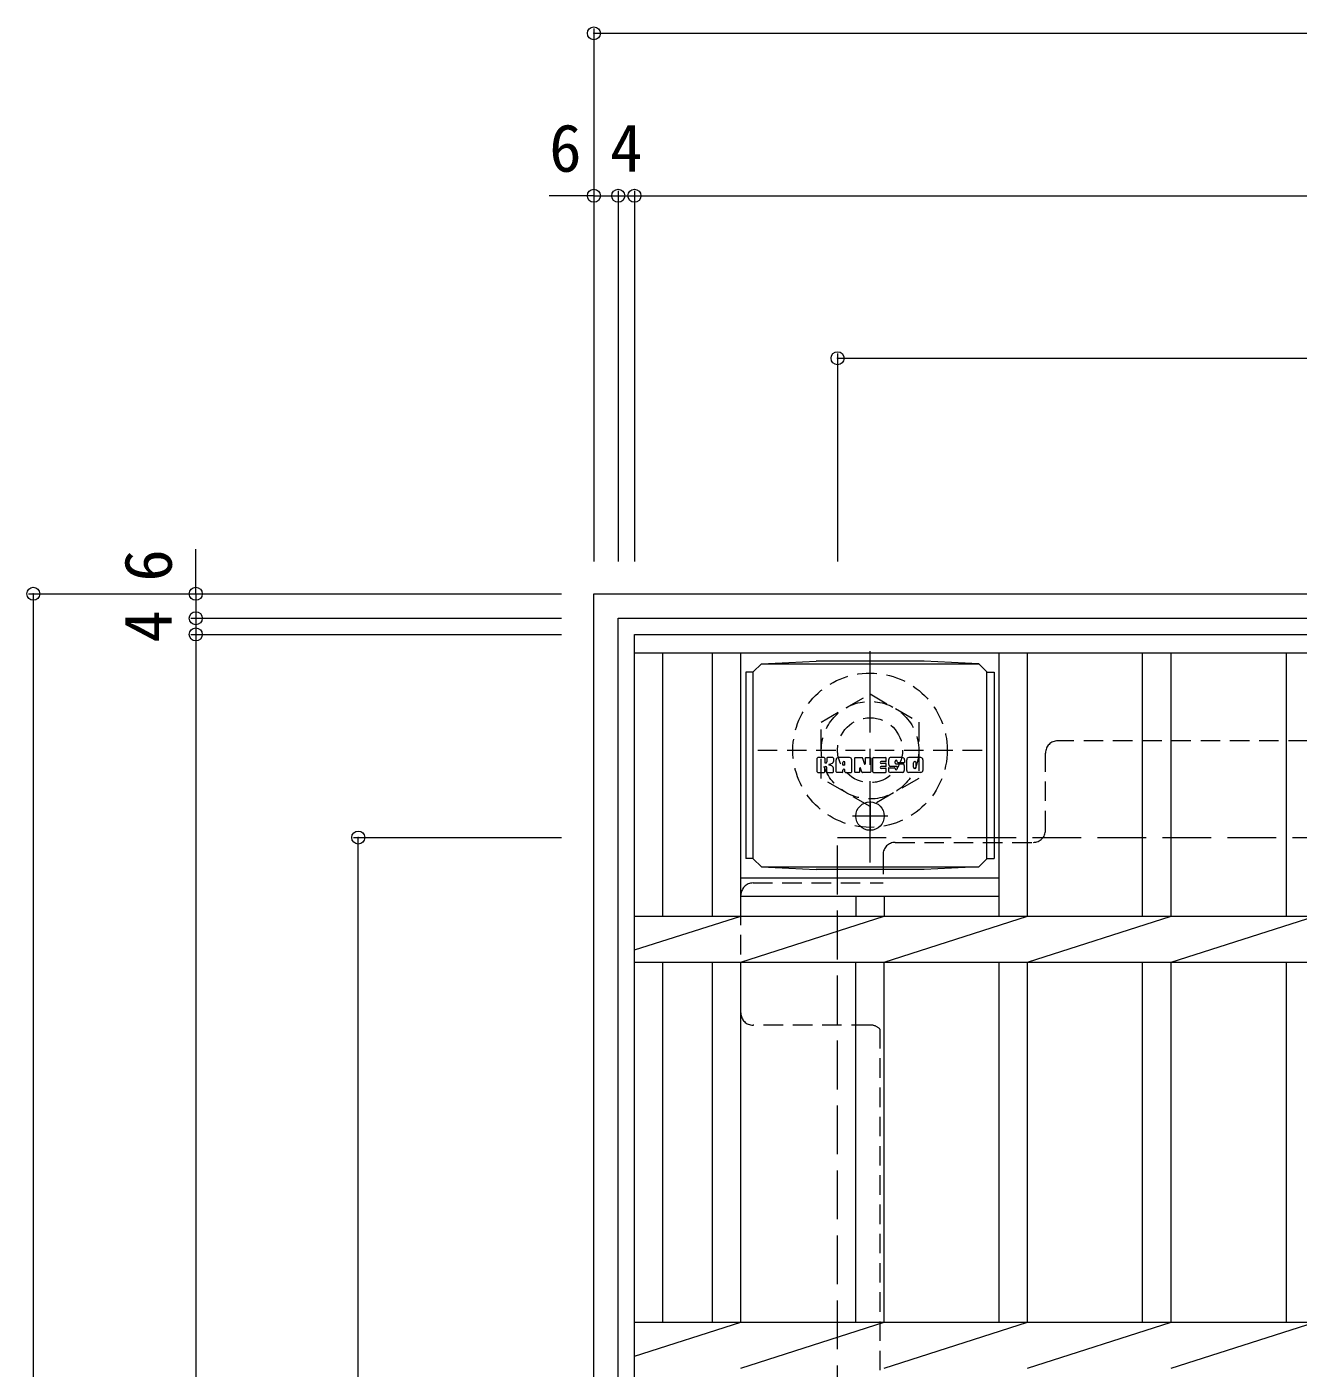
# Model space of a CAD drawing. Units: millimetres at full size, sheet at 1:4. Extents: x -1079 to 1079, y -788 to 743.
# Drawn here: x -884.6 to -571.6, y 399.8 to 730.1 of the extents above; entities that cross this region are included whole.
import ezdxf
from ezdxf.enums import TextEntityAlignment as Align

# ---------------------------------------------------------------- set-up
doc = ezdxf.new("R2010")
doc.units = ezdxf.units.MM
doc.header["$LTSCALE"] = 4
doc.header["$PDMODE"] = 32
doc.header["$PDSIZE"] = 3.2
for name, pattern in [('CHAIN1', [8, 5, -1, 1, -1]), ('DASHED1', [1.8, 1.2, -0.6]), ('DASHED3', [4, 3, -1])]:
    doc.linetypes.add(name, pattern=pattern)
for name, color, linetype, lineweight in [('4-1', 3, 'Continuous', 9), ('4-2', 3, 'Continuous', 9), ('4-4', 7, 'Continuous', 9), ('4-7', 2, 'Continuous', 9), ('4-9', 2, 'Continuous', 9), ('4-F', 7, 'Continuous', 9)]:
    doc.layers.add(name, color=color, linetype=linetype, lineweight=lineweight)
doc.styles.add('ＭＳ ゴシック', font='')
doc.styles.get('ＭＳ ゴシック').set_extended_font_data('MS Gothic')

msp = doc.modelspace()

# ---------------------------------------------------------------- linework, layer by layer
at = {"layer": '4-1', "color": 2}
for p, q in [((-745, 120.497), (-745, 590.497)), ((-745, 590.497), (-275, 590.497)), ((-739, 126.497), (-739, 584.497)), ((-739, 584.497), (-281, 584.497))]:
    msp.add_line(p, q, dxfattribs=at)
at = {"layer": '4-1', "color": 2, "linetype": 'CHAIN1'}
msp.add_line((-676.999, 524.361), (-676.999, 579.634), dxfattribs=at)
at = {"layer": '4-1', "color": 2, "linetype": 'DASHED1'}
msp.add_line((-704.636, 551.998), (-649.363, 551.998), dxfattribs=at)
at = {"layer": '4-1', "color": 2, "linetype": 'DASHED3'}
for p, q in [((-685, 180.497), (-685, 530.497)), ((-685, 530.497), (-335, 530.497))]:
    msp.add_line(p, q, dxfattribs=at)
at = {"layer": '4-1', "color": 2, "linetype": 'DASHED1'}
msp.add_lwpolyline([(-664.999, 558.925), (-664.999, 545.069), (-676.999, 538.14), (-688.999, 545.069), (-688.999, 558.925), (-676.999, 565.854)], close=True, dxfattribs=at)
for radius in [19, 12, 8]:
    msp.add_circle((-676.999, 551.998), radius, dxfattribs=at)
at = {"layer": '4-2'}
for p, q in [((-735, 130.497), (-735, 580.497)), ((-735, 580.497), (-284.999, 580.497)), ((-735, 575.997), (-284.999, 575.997)), ((-728, 511.147), (-728, 575.997)), ((-715.799, 511.147), (-715.799, 575.997)), ((-708.799, 511.147), (-708.799, 575.997)), ((-645.199, 511.147), (-645.199, 575.997)), ((-638.199, 511.147), (-638.199, 575.997)), ((-609.899, 511.147), (-609.899, 575.997)), ((-602.9, 511.147), (-602.9, 575.997)), ((-574.449, 511.147), (-574.449, 575.997)), ((-645.199, 520.497), (-708.799, 520.497)), ((-645.199, 515.997), (-708.799, 515.997)), ((-680.499, 515.997), (-680.499, 511.148)), ((-673.499, 515.997), (-673.499, 511.148)), ((-735, 511.147), (-284.999, 511.147)), ((-735, 502.824), (-708.799, 511.147)), ((-708.799, 499.847), (-673.499, 511.147)), ((-673.499, 499.847), (-638.199, 511.147)), ((-638.2, 499.847), (-602.9, 511.147)), ((-602.9, 499.847), (-567.45, 511.147)), ((-735, 499.847), (-284.999, 499.847)), ((-728, 411.148), (-728, 499.847)), ((-715.799, 411.148), (-715.799, 499.847)), ((-708.799, 411.148), (-708.799, 499.847)), ((-680.499, 411.148), (-680.499, 499.847)), ((-673.499, 411.148), (-673.499, 499.847)), ((-645.199, 411.148), (-645.199, 499.847)), ((-638.199, 411.148), (-638.199, 499.847)), ((-609.899, 411.148), (-609.899, 499.847)), ((-602.9, 411.148), (-602.9, 499.847)), ((-574.449, 411.148), (-574.449, 499.847)), ((-735, 411.148), (-284.999, 411.148)), ((-735, 402.825), (-708.799, 411.148)), ((-708.799, 399.848), (-673.499, 411.148)), ((-673.499, 399.848), (-638.199, 411.148)), ((-638.2, 399.848), (-602.9, 411.148)), ((-602.9, 399.848), (-567.45, 411.148))]:
    msp.add_line(p, q, dxfattribs=at)
at = {"layer": '4-4'}
for p, q in [((-745, 729.697), (-745, 598.497)), ((-745, 728.497), (-275, 728.497)), ((-745, 688.497), (-756, 688.497)), ((-745, 688.497), (-739, 688.497)), ((-739, 689.697), (-739, 598.497)), ((-739, 688.497), (-735, 688.497)), ((-735, 689.697), (-735, 598.497)), ((-735, 688.497), (-284.999, 688.497)), ((-685, 649.697), (-685, 598.497)), ((-685, 648.497), (-334.999, 648.497)), ((-843, 590.497), (-843, 601.497)), ((-884.2, 590.497), (-753, 590.497)), ((-883, 590.497), (-883, 120.497)), ((-843, 590.497), (-843, 584.497)), ((-844.2, 584.497), (-753, 584.497)), ((-843, 584.497), (-843, 580.497)), ((-844.2, 580.497), (-753, 580.497)), ((-843, 580.497), (-843, 130.497)), ((-804.2, 530.497), (-753, 530.497)), ((-803, 180.497), (-803, 530.497))]:
    msp.add_line(p, q, dxfattribs=at)
for p in [(-745, 728.497), (-745, 688.497), (-739, 688.497), (-735, 688.497), (-685, 648.497), (-883, 590.497), (-843, 590.497), (-843, 584.497), (-843, 580.497), (-803, 530.497)]:
    msp.add_point(p, dxfattribs=at)
at = {"layer": '4-7', "linetype": 'DASHED1'}
for p, q in [((-389.201, 554.301), (-630.799, 554.301)), ((-633.799, 532.301), (-633.799, 551.301)), ((-670.8, 529.301), (-636.799, 529.301)), ((-673.8, 526.301), (-673.8, 519.301)), ((-705.803, 519.301), (-673.8, 519.301)), ((-708.803, 487.3), (-708.803, 516.301)), ((-676.8, 484.3), (-705.803, 484.3)), ((-674.6, 483.339), (-674.6, 373.958))]:
    msp.add_line(p, q, dxfattribs=at)
for centre, start, end in [((-630.799, 551.301), 90, 180), ((-636.799, 532.301), 270, 0), ((-670.8, 526.301), 90, 180), ((-705.803, 516.301), 90, 180), ((-705.803, 487.3), 180, 270), ((-676.8, 481.3), 42.83343, 90)]:
    msp.add_arc(centre, 3, start, end, dxfattribs=at)
at = {"layer": '4-9'}
for p, q in [((-705.749, 571.269), (-703.749, 573.269)), ((-703.749, 573.269), (-690.286, 573.95)), ((-703.749, 573.269), (-650.249, 573.269)), ((-663.713, 573.95), (-690.286, 573.95)), ((-650.249, 573.269), (-663.713, 573.95)), ((-648.249, 571.269), (-650.249, 573.269)), ((-705.749, 571.226), (-707.552, 571.226)), ((-707.552, 571.226), (-707.552, 525.311)), ((-705.749, 525.269), (-705.749, 571.269)), ((-648.249, 525.269), (-648.249, 571.269)), ((-648.249, 571.226), (-646.447, 571.226)), ((-646.447, 571.226), (-646.447, 525.311)), ((-705.749, 525.311), (-707.552, 525.311)), ((-705.749, 525.269), (-703.749, 523.269)), ((-648.249, 525.269), (-650.249, 523.269)), ((-648.249, 525.311), (-646.447, 525.311)), ((-703.749, 523.269), (-690.286, 522.588)), ((-703.749, 523.269), (-650.249, 523.269)), ((-663.713, 522.588), (-690.286, 522.588)), ((-650.249, 523.269), (-663.713, 522.588))]:
    msp.add_line(p, q, dxfattribs=at)
at = {"layer": '4-9', "linetype": 'CHAIN1'}
for p, q in [((-676.999, 539.457), (-676.999, 532.081)), ((-672.643, 535.769), (-681.355, 535.769))]:
    msp.add_line(p, q, dxfattribs=at)
at = {"layer": '4-9'}
msp.add_circle((-676.999, 535.769), 3.5, dxfattribs=at)
at = {"layer": '4-F'}
for p, q in [((-690.011, 546.67), (-690.011, 550.024)), ((-688.328, 550.181), (-689.854, 550.181)), ((-688.171, 550.024), (-688.171, 549.1)), ((-687.669, 550.024), (-687.669, 549.1)), ((-686.164, 550.181), (-687.511, 550.181)), ((-686.007, 550.024), (-686.007, 549.243)), ((-685.342, 546.67), (-685.342, 549.657)), ((-682.027, 550.181), (-684.818, 550.181)), ((-683.678, 548.386), (-683.678, 548.928)), ((-683.22, 548.334), (-683.625, 548.334)), ((-683.167, 548.386), (-683.167, 548.928)), ((-681.503, 546.67), (-681.503, 549.657)), ((-680.829, 550.024), (-680.829, 546.67)), ((-680.672, 550.181), (-678.968, 550.181)), ((-678.819, 550.072), (-678.34, 548.578)), ((-678.179, 550.024), (-678.179, 548.603)), ((-678.022, 550.181), (-677.001, 550.181)), ((-676.844, 550.024), (-676.844, 546.67)), ((-676.336, 546.67), (-676.336, 550.024)), ((-676.179, 550.181), (-673.158, 550.181)), ((-673.158, 549.189), (-674.274, 549.189)), ((-673.158, 548.75), (-674.274, 548.75)), ((-673, 549.347), (-673, 550.024)), ((-673, 548.101), (-673, 548.593)), ((-669.016, 550.181), (-672.068, 550.181)), ((-670.838, 548.838), (-670.838, 549.252)), ((-670.68, 548.681), (-668.921, 548.681)), ((-670.32, 549.159), (-670.32, 549.252)), ((-670.163, 549.002), (-668.492, 549.002)), ((-668.492, 549.657), (-668.492, 549.002)), ((-667.984, 547.037), (-667.984, 549.657)), ((-664.512, 550.181), (-667.46, 550.181)), ((-666.307, 547.835), (-666.307, 548.859)), ((-665.665, 547.835), (-665.665, 548.859)), ((-663.988, 549.657), (-663.988, 547.037)), ((-689.854, 546.513), (-688.328, 546.513)), ((-688.171, 546.67), (-688.171, 547.755)), ((-687.674, 546.67), (-687.674, 547.755)), ((-687.517, 546.513), (-686.161, 546.513)), ((-686.004, 546.67), (-686.004, 547.601)), ((-683.835, 546.513), (-685.184, 546.513)), ((-683.678, 546.67), (-683.678, 547.089)), ((-683.167, 546.67), (-683.167, 547.089)), ((-683.01, 546.513), (-681.66, 546.513)), ((-679.671, 546.513), (-680.672, 546.513)), ((-679.513, 546.67), (-679.513, 547.58)), ((-679.025, 546.626), (-679.316, 547.608)), ((-677.001, 546.513), (-678.874, 546.513)), ((-676.179, 546.513), (-673.17, 546.513)), ((-673.158, 547.944), (-674.28, 547.944)), ((-673.17, 547.516), (-674.28, 547.516)), ((-673.013, 546.67), (-673.013, 547.359)), ((-672.496, 547.525), (-672.496, 547.037)), ((-672.339, 547.682), (-670.986, 547.682)), ((-670.486, 548.012), (-672.068, 548.012)), ((-668.921, 546.513), (-671.973, 546.513)), ((-670.829, 547.525), (-670.829, 547.415)), ((-670.329, 547.855), (-670.329, 547.415)), ((-664.512, 546.513), (-667.46, 546.513))]:
    msp.add_line(p, q, dxfattribs=at)
for centre, radius, start, end in [((-689.854, 550.024), 0.157, 90, 180), ((-688.328, 550.024), 0.157, 0, 90), ((-687.92, 549.1), 0.251, 180, 0), ((-687.511, 550.024), 0.157, 90, 180), ((-687.086, 548.426), 0.0878, 97.33171, 266.57183), ((-687.386, 550.759), 2.265, 277.33171, 299.42073), ((-687.189, 546.7), 1.641, 53.71985, 86.57183), ((-686.531, 549.243), 0.524, 299.42073, 0), ((-686.164, 550.024), 0.157, 0, 90), ((-684.818, 549.657), 0.524, 90, 180), ((-683.422, 548.928), 0.255, 0, 180), ((-683.625, 548.386), 0.0524, 180, 270), ((-683.22, 548.386), 0.0524, 270, 0), ((-682.027, 549.657), 0.524, 0, 90), ((-680.672, 550.024), 0.157, 90, 180), ((-678.968, 550.024), 0.157, 17.75635, 90), ((-678.262, 548.603), 0.0827, 197.75635, 0), ((-678.022, 550.024), 0.157, 90, 180), ((-677.001, 550.024), 0.157, 0, 90), ((-676.179, 550.024), 0.157, 90, 180), ((-674.274, 548.97), 0.22, 90, 270), ((-673.158, 550.024), 0.157, 0, 90), ((-673.158, 549.347), 0.157, 270, 0), ((-673.158, 548.593), 0.157, 0, 90), ((-670.121, 549.097), 2.376, 157.10112, 202.89888), ((-672.068, 549.919), 0.262, 90, 157.10112), ((-670.579, 549.252), 0.259, 0, 180), ((-670.68, 548.838), 0.157, 180, 270), ((-670.163, 549.159), 0.157, 180, 270), ((-669.016, 549.657), 0.524, 0, 90), ((-668.921, 548.419), 0.262, 22.90802, 90), ((-670.866, 547.597), 2.374, 337.09198, 22.90802), ((-667.46, 549.657), 0.524, 90, 180), ((-665.986, 548.859), 0.321, 0, 180), ((-664.512, 549.657), 0.524, 0, 90), ((-689.854, 546.67), 0.157, 180, 270), ((-688.328, 546.67), 0.157, 270, 0), ((-687.923, 547.755), 0.249, 0, 180), ((-687.517, 546.67), 0.157, 180, 270), ((-686.528, 547.601), 0.524, 0, 53.71985), ((-686.161, 546.67), 0.157, 270, 0), ((-685.184, 546.67), 0.157, 180, 270), ((-683.835, 546.67), 0.157, 270, 0), ((-683.422, 547.089), 0.255, 0, 180), ((-683.01, 546.67), 0.157, 180, 270), ((-681.66, 546.67), 0.157, 270, 0), ((-680.672, 546.67), 0.157, 180, 270), ((-679.671, 546.67), 0.157, 270, 0), ((-679.413, 547.58), 0.101, 16.48875, 180), ((-678.874, 546.67), 0.157, 196.48875, 270), ((-677.001, 546.67), 0.157, 270, 0), ((-676.179, 546.67), 0.157, 180, 270), ((-674.28, 547.73), 0.214, 90, 270), ((-673.17, 547.359), 0.157, 0, 90), ((-673.17, 546.67), 0.157, 270, 0), ((-673.158, 548.101), 0.157, 270, 0), ((-671.973, 547.037), 0.524, 180, 270), ((-672.339, 547.525), 0.157, 90, 180), ((-672.068, 548.274), 0.262, 202.89888, 270), ((-670.986, 547.525), 0.157, 0, 90), ((-670.579, 547.415), 0.25, 180, 0), ((-670.486, 547.855), 0.157, 0, 90), ((-668.921, 546.775), 0.262, 270, 337.09198), ((-667.46, 547.037), 0.524, 180, 270), ((-665.986, 547.835), 0.321, 180, 0), ((-664.512, 547.037), 0.524, 270, 0)]:
    msp.add_arc(centre, radius, start, end, dxfattribs=at)

# ---------------------------------------------------------------- texts
at = {"layer": '4-4', "color": 2, "style": 'ＭＳ ゴシック'}
for s, p in [('6', (-756, 690.897)), ('4', (-741, 690.897))]:
    msp.add_text(s, height=11.73, dxfattribs=at).set_placement(p, align=Align.BOTTOM_LEFT)
for s, p in [('6', (-845.4, 593.497)), ('4', (-845.4, 578.497))]:
    msp.add_text(s, height=11.73, rotation=90, dxfattribs=at).set_placement(p, align=Align.BOTTOM_LEFT)

doc.saveas('drawing.dxf')
